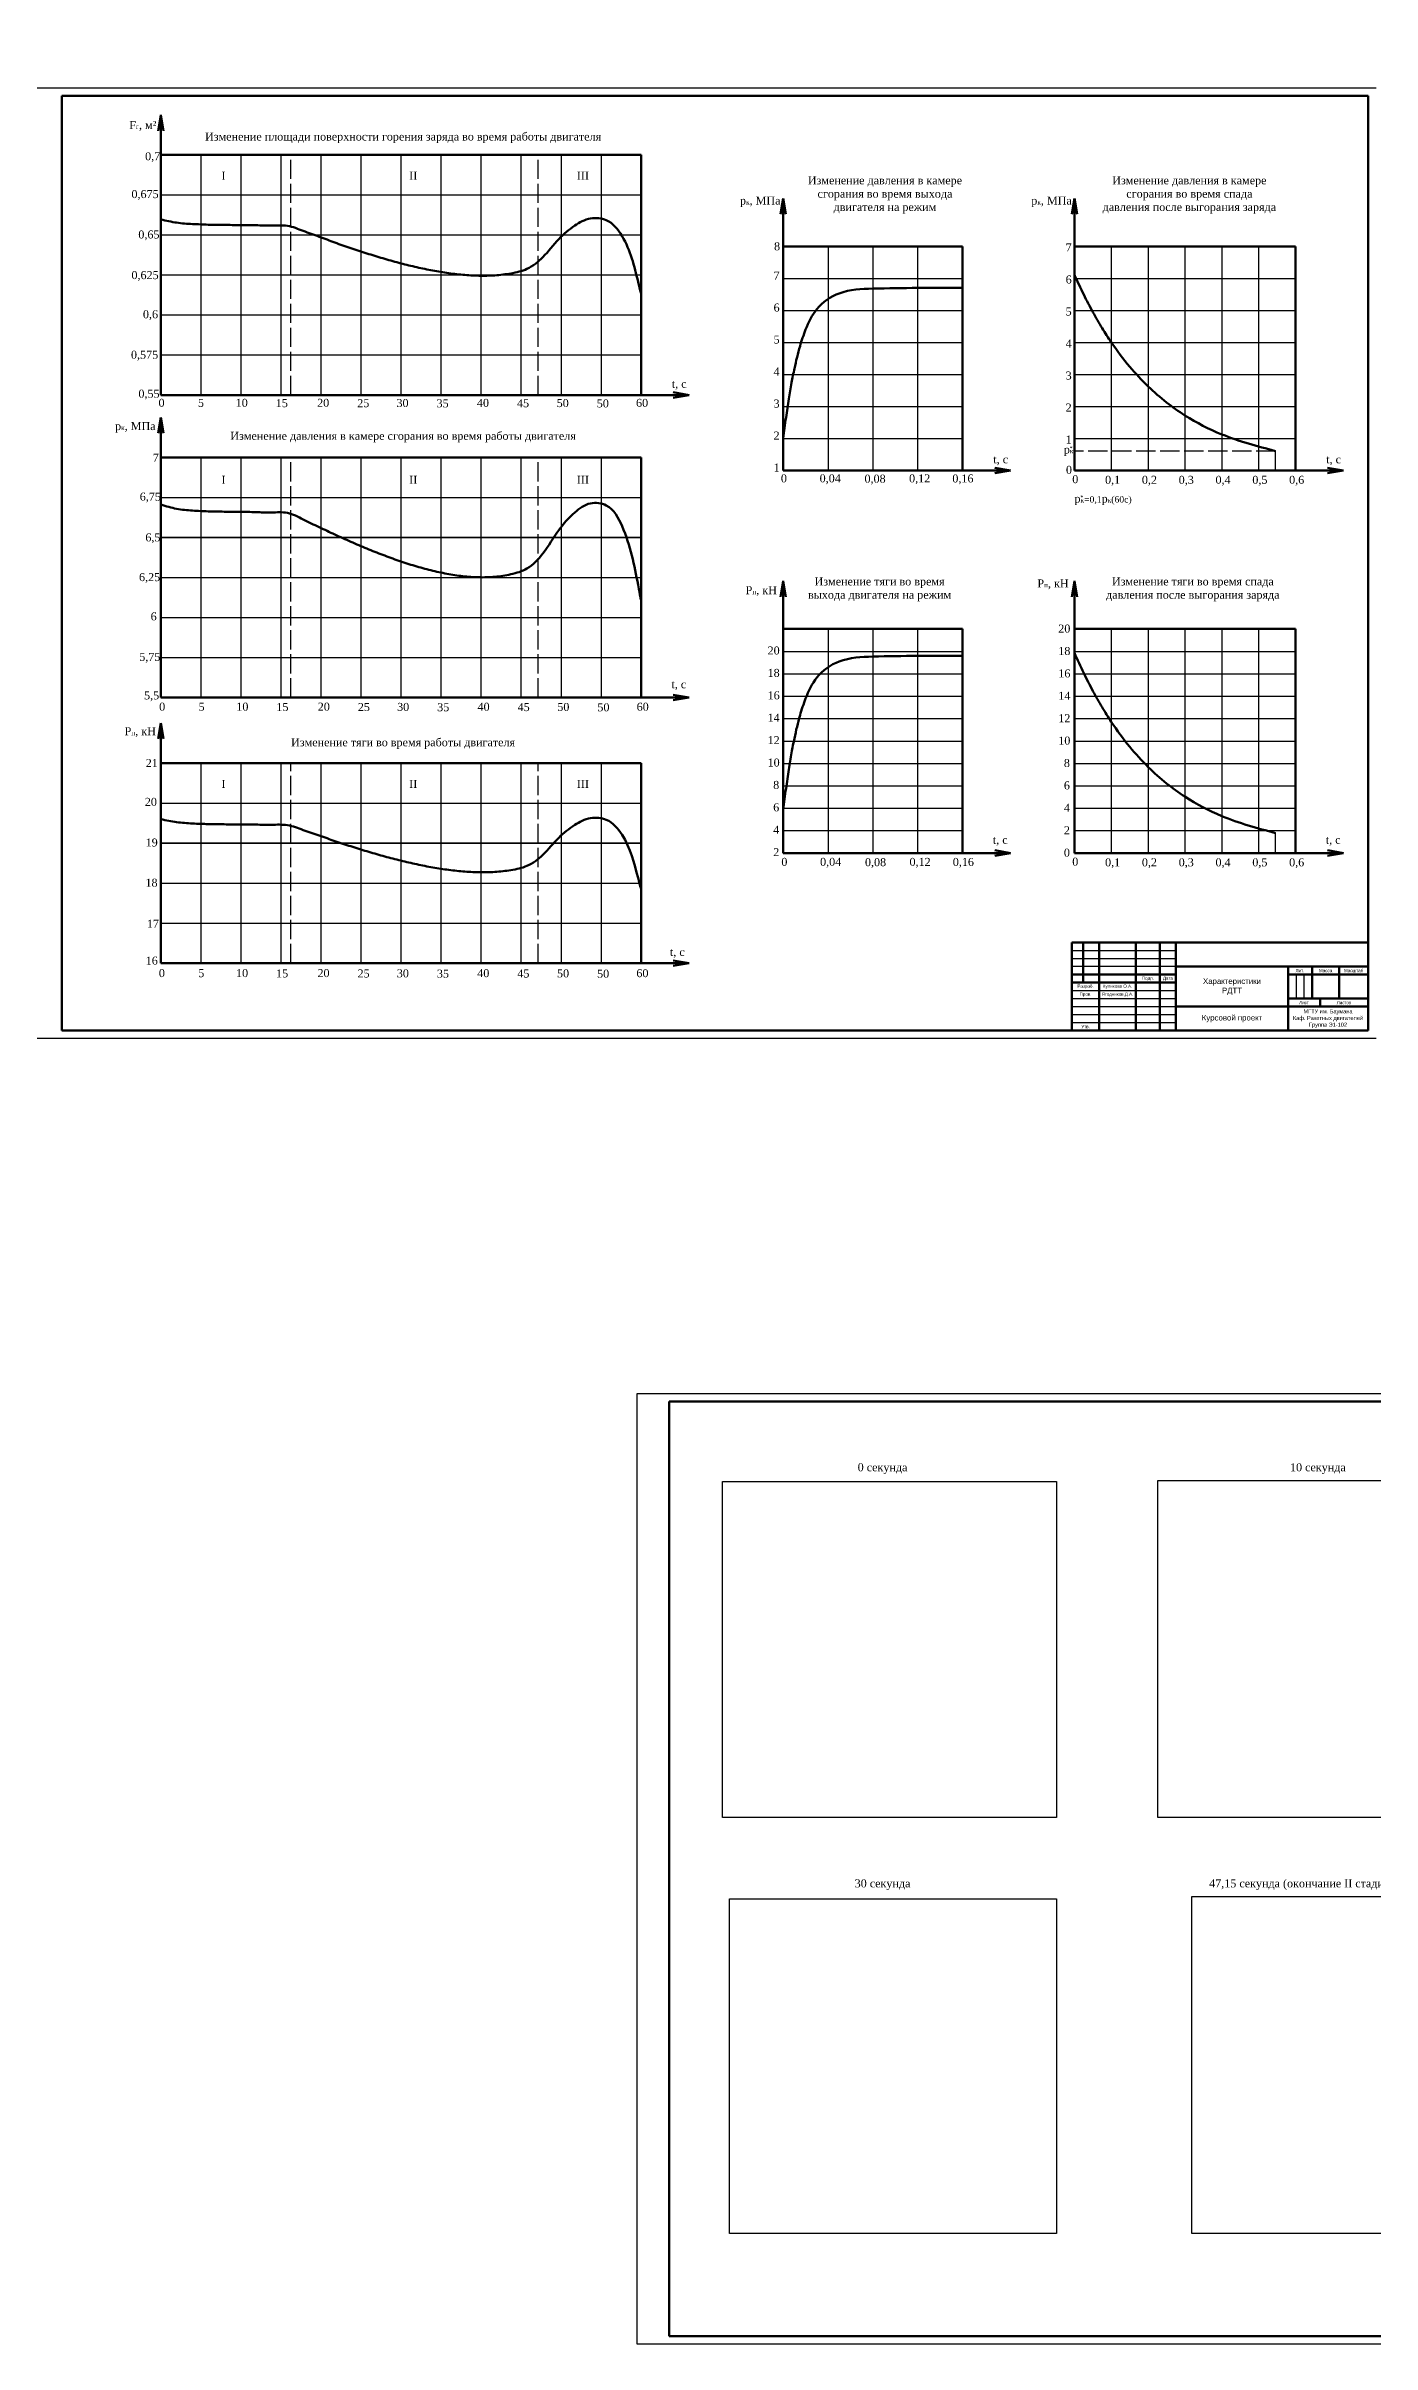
# Paper-space layout 'Лист1' of a CAD drawing. Header units: millimetres. Extents: x -4940 to -1389, y -1786 to 3462.
# Drawn here: x -4089 to -3260, y -1786 to -350 of the extents above; entities that cross this region are included whole.
import ezdxf

# ---------------------------------------------------------------- set-up
doc = ezdxf.new("R2010")
doc.units = ezdxf.units.MM
doc.linetypes.add('ACAD_ISO02W100', pattern=[15, 12, -3])
doc.dimstyles.new('ISO-25', dxfattribs={"dimtxt": 2.5, "dimasz": 2.5, "dimexe": 1.25, "dimexo": 0.625, "dimtad": 1, "dimtxsty": 'Standard', "dimcen": 2.5, "dimadec": 0, "dimazin": 0, "dimtfac": 1, "dimtmove": 0, "dimatfit": 3, "dimfxl": 1, "dimarcsym": 0})
picture_1 = doc.add_image_def('image1.bmp', size_in_pixel=(526, 529))
picture_2 = doc.add_image_def('image3.bmp', size_in_pixel=(506, 510))
picture_3 = doc.add_image_def('image4.bmp', size_in_pixel=(505, 517))
picture_4 = doc.add_image_def('image5.bmp', size_in_pixel=(465, 522))

# ---------------------------------------------------------------- blocks, each defined once
blk = doc.blocks.new('*D71')
at = {"color": 0, "lineweight": -2}
blk.add_arc((-4597.9, -613.9), 48.9, 115.8571, 174.1429, dxfattribs=at)
at = {"color": 0}
for points in [[(-4619.5, -569.1), (-4618.9, -570.6), (-4614.6, -567.9)], [(-4645.7, -609), (-4647.4, -608.9), (-4646.8, -613.9)]]:
    blk.add_solid(points, dxfattribs=at)
at = {"layer": 'Defpoints', "color": 0}
for p in [(-4653, -462.4), (-4642.8, -594.5), (-4739.5, -613.9), (-4598, -613.4), (-4598, -613.9)]:
    blk.add_point(p, dxfattribs=at)

psp = doc.layouts.new('Лист1')

# ---------------------------------------------------------------- linework, layer by layer
for p, q in [((-4098.572, -376.218), (-3257.572, -376.218)), ((-3447.572, -915.218), (-3382.572, -915.218)), ((-3447.572, -920.218), (-3382.572, -920.218)), ((-3382.572, -925.218), (-3447.572, -925.218)), ((-3307.572, -930.218), (-3307.572, -945.218)), ((-3302.572, -945.218), (-3302.572, -930.218)), ((-3447.572, -940.218), (-3382.572, -940.218)), ((-3447.572, -945.218), (-3382.572, -945.218)), ((-3447.572, -950.218), (-3382.572, -950.218)), ((-3447.572, -955.218), (-3382.572, -955.218)), ((-3447.572, -960.218), (-3382.572, -960.218)), ((-3257.572, -970.218), (-4098.572, -970.218)), ((-3719.133, -1785.884), (-3719.133, -1191.884)), ((-3719.133, -1191.884), (-2878.133, -1191.884)), ((-2878.133, -1785.884), (-3719.133, -1785.884))]:
    psp.add_line(p, q)
at = {"lineweight": 60}
for p, q in [((-4078.572, -381.218), (-3262.572, -381.218)), ((-4078.572, -965.218), (-4078.572, -381.218)), ((-3262.572, -381.218), (-3262.572, -965.218)), ((-4016.789, -393.069), (-4018.526, -402.917)), ((-4016.789, -393.069), (-4016.789, -568.069)), ((-4016.789, -393.069), (-4015.053, -402.917)), ((-4016.789, -418.069), (-3716.789, -418.069)), ((-3716.789, -568.069), (-3716.789, -418.069)), ((-3627.954, -445.264), (-3629.69, -455.112)), ((-3627.954, -445.264), (-3627.954, -615.264)), ((-3627.954, -445.264), (-3626.217, -455.112)), ((-3445.954, -445.264), (-3447.69, -455.112)), ((-3445.954, -445.264), (-3445.954, -615.264)), ((-3445.954, -445.264), (-3444.217, -455.112)), ((-3627.954, -475.264), (-3515.954, -475.264)), ((-3515.954, -475.264), (-3515.954, -615.264)), ((-3445.954, -475.264), (-3307.954, -475.264)), ((-3307.954, -475.264), (-3307.954, -615.264)), ((-4016.789, -568.069), (-3686.789, -568.069)), ((-3686.789, -568.069), (-3696.637, -566.333)), ((-3686.789, -568.069), (-3696.637, -569.806)), ((-4016.789, -582.069), (-4018.526, -591.917)), ((-4016.789, -582.069), (-4016.789, -757.069)), ((-4016.789, -582.069), (-4015.053, -591.917)), ((-4016.789, -607.069), (-3716.789, -607.069)), ((-3716.789, -757.069), (-3716.789, -607.069)), ((-3627.954, -615.264), (-3485.954, -615.264)), ((-3485.954, -615.264), (-3495.802, -613.528)), ((-3485.954, -615.264), (-3495.802, -617.001)), ((-3445.954, -615.264), (-3277.954, -615.264)), ((-3277.954, -615.264), (-3287.802, -613.528)), ((-3277.954, -615.264), (-3287.802, -617.001)), ((-3627.954, -684.264), (-3629.69, -694.112)), ((-3627.954, -684.264), (-3627.954, -854.264)), ((-3627.954, -684.264), (-3626.217, -694.112)), ((-3445.954, -684.264), (-3447.69, -694.112)), ((-3445.954, -684.264), (-3445.954, -854.264)), ((-3445.954, -684.264), (-3444.217, -694.112)), ((-3627.954, -714.264), (-3515.954, -714.264)), ((-3515.954, -714.264), (-3515.954, -854.264)), ((-3445.954, -714.264), (-3307.954, -714.264)), ((-3307.954, -714.264), (-3307.954, -854.264)), ((-4016.789, -757.069), (-3686.789, -757.069)), ((-3686.789, -757.069), (-3696.637, -755.333)), ((-3686.789, -757.069), (-3696.637, -758.806)), ((-4016.789, -773.069), (-4018.526, -782.917)), ((-4016.789, -773.069), (-4016.789, -923.069)), ((-4016.789, -773.069), (-4015.053, -782.917)), ((-4016.789, -798.069), (-3716.789, -798.069)), ((-3716.789, -923.069), (-3716.789, -798.069)), ((-3627.954, -854.264), (-3485.954, -854.264)), ((-3485.954, -854.264), (-3495.802, -852.528)), ((-3485.954, -854.264), (-3495.802, -856.001)), ((-3445.954, -854.264), (-3277.954, -854.264)), ((-3277.954, -854.264), (-3287.802, -852.528)), ((-3277.954, -854.264), (-3287.802, -856.001)), ((-3262.572, -910.218), (-3447.572, -910.218)), ((-3447.572, -910.218), (-3447.572, -965.218)), ((-3440.572, -910.218), (-3440.572, -935.218)), ((-3430.572, -910.218), (-3430.572, -965.218)), ((-3407.572, -965.218), (-3407.572, -910.218)), ((-3392.572, -910.218), (-3392.572, -965.218)), ((-3382.572, -965.218), (-3382.572, -910.218)), ((-4016.789, -923.069), (-3686.789, -923.069)), ((-3686.789, -923.069), (-3696.637, -921.333)), ((-3686.789, -923.069), (-3696.637, -924.806)), ((-3447.572, -930.218), (-3382.572, -930.218)), ((-3382.572, -925.218), (-3262.572, -925.218)), ((-3312.572, -925.218), (-3312.572, -965.218)), ((-3312.572, -930.218), (-3262.572, -930.218)), ((-3297.572, -945.218), (-3297.572, -925.218)), ((-3280.572, -925.218), (-3280.572, -945.218)), ((-3447.572, -935.218), (-3382.572, -935.218)), ((-3312.572, -945.218), (-3262.572, -945.218)), ((-3292.572, -950.218), (-3292.572, -945.218)), ((-3382.572, -950.218), (-3262.572, -950.218)), ((-3262.572, -965.218), (-4078.572, -965.218)), ((-3699.133, -1196.884), (-2883.133, -1196.884)), ((-3699.133, -1780.884), (-3699.133, -1196.884)), ((-2883.133, -1780.884), (-3699.133, -1780.884))]:
    psp.add_line(p, q, dxfattribs=at)
at = {"color": 5}
for p, q in [((-3991.789, -418.069), (-3991.789, -568.069)), ((-3966.789, -418.069), (-3966.789, -568.069)), ((-3941.789, -418.069), (-3941.789, -568.069)), ((-3916.789, -418.069), (-3916.789, -568.069)), ((-3891.789, -418.069), (-3891.789, -568.069)), ((-3866.789, -418.069), (-3866.789, -568.069)), ((-3841.789, -418.069), (-3841.789, -568.069)), ((-3816.789, -418.069), (-3816.789, -568.069)), ((-3791.789, -418.069), (-3791.789, -568.069)), ((-3766.789, -418.069), (-3766.789, -568.069)), ((-3741.789, -418.069), (-3741.789, -568.069)), ((-4016.789, -443.069), (-3716.789, -443.069)), ((-4016.789, -468.069), (-3716.789, -468.069)), ((-3599.954, -475.264), (-3599.954, -615.264)), ((-3571.954, -475.264), (-3571.954, -615.264)), ((-3543.954, -475.264), (-3543.954, -615.264)), ((-3422.954, -475.264), (-3422.954, -615.264)), ((-3399.954, -475.264), (-3399.954, -615.264)), ((-3376.954, -475.264), (-3376.954, -615.264)), ((-3353.954, -475.264), (-3353.954, -615.264)), ((-3330.954, -475.264), (-3330.954, -615.264)), ((-4016.789, -493.069), (-3716.789, -493.069)), ((-3627.954, -495.264), (-3515.954, -495.264)), ((-3445.954, -495.264), (-3307.954, -495.264)), ((-3627.954, -515.264), (-3515.954, -515.264)), ((-3445.954, -515.264), (-3307.954, -515.264)), ((-4016.789, -518.069), (-3716.789, -518.069)), ((-4016.789, -543.069), (-3716.789, -543.069)), ((-3627.954, -535.264), (-3515.954, -535.264)), ((-3445.954, -535.264), (-3307.954, -535.264)), ((-3627.954, -555.264), (-3515.954, -555.264)), ((-3445.954, -555.264), (-3307.954, -555.264)), ((-3627.954, -575.264), (-3515.954, -575.264)), ((-3445.954, -575.264), (-3307.954, -575.264)), ((-3627.954, -595.264), (-3515.954, -595.264)), ((-3445.954, -595.264), (-3307.954, -595.264)), ((-3320.374, -615.264), (-3320.374, -603.058)), ((-3991.789, -607.069), (-3991.789, -757.069)), ((-3966.789, -607.069), (-3966.789, -757.069)), ((-3941.789, -607.069), (-3941.789, -757.069)), ((-3916.789, -607.069), (-3916.789, -757.069)), ((-3891.789, -607.069), (-3891.789, -757.069)), ((-3866.789, -607.069), (-3866.789, -757.069)), ((-3841.789, -607.069), (-3841.789, -757.069)), ((-3816.789, -607.069), (-3816.789, -757.069)), ((-3791.789, -607.069), (-3791.789, -757.069)), ((-3766.789, -607.069), (-3766.789, -757.069)), ((-3741.789, -607.069), (-3741.789, -757.069)), ((-4016.789, -632.069), (-3716.789, -632.069)), ((-3716.789, -657.069), (-4016.789, -657.069)), ((-4016.789, -657.069), (-3716.789, -657.069)), ((-4016.789, -682.069), (-3716.789, -682.069)), ((-4016.789, -707.069), (-3716.789, -707.069)), ((-3599.954, -714.264), (-3599.954, -854.264)), ((-3571.954, -714.264), (-3571.954, -854.264)), ((-3543.954, -714.264), (-3543.954, -854.264)), ((-3422.954, -714.264), (-3422.954, -854.264)), ((-3399.954, -714.264), (-3399.954, -854.264)), ((-3376.954, -714.264), (-3376.954, -854.264)), ((-3353.954, -714.264), (-3353.954, -854.264)), ((-3330.954, -714.264), (-3330.954, -854.264)), ((-4016.789, -732.069), (-3716.789, -732.069)), ((-3627.954, -728.264), (-3515.954, -728.264)), ((-3445.954, -728.264), (-3307.954, -728.264)), ((-3627.954, -742.264), (-3515.954, -742.264)), ((-3445.954, -742.264), (-3307.954, -742.264)), ((-3627.954, -756.264), (-3515.954, -756.264)), ((-3445.954, -756.264), (-3307.954, -756.264)), ((-3627.954, -770.264), (-3515.954, -770.264)), ((-3445.954, -770.264), (-3307.954, -770.264)), ((-3627.954, -784.264), (-3515.954, -784.264)), ((-3445.954, -784.264), (-3307.954, -784.264)), ((-3991.789, -798.069), (-3991.789, -923.069)), ((-3966.789, -798.069), (-3966.789, -923.069)), ((-3941.789, -798.069), (-3941.789, -923.069)), ((-3916.789, -798.069), (-3916.789, -923.069)), ((-3891.789, -798.069), (-3891.789, -923.069)), ((-3866.789, -798.069), (-3866.789, -923.069)), ((-3841.789, -798.069), (-3841.789, -923.069)), ((-3816.789, -798.069), (-3816.789, -923.069)), ((-3791.789, -798.069), (-3791.789, -923.069)), ((-3766.789, -798.069), (-3766.789, -923.069)), ((-3741.789, -798.069), (-3741.789, -923.069)), ((-3627.954, -798.264), (-3515.954, -798.264)), ((-3445.954, -798.264), (-3307.954, -798.264)), ((-3627.954, -812.264), (-3515.954, -812.264)), ((-3445.954, -812.264), (-3307.954, -812.264)), ((-4016.789, -823.069), (-3716.789, -823.069)), ((-3627.954, -826.264), (-3515.954, -826.264)), ((-3445.954, -826.264), (-3307.954, -826.264)), ((-3627.954, -840.264), (-3515.954, -840.264)), ((-3445.954, -840.264), (-3307.954, -840.264)), ((-3320.374, -854.264), (-3320.374, -841.776)), ((-3716.789, -848.069), (-4016.789, -848.069)), ((-4016.789, -848.069), (-3716.789, -848.069)), ((-4016.789, -873.069), (-3716.789, -873.069)), ((-4016.789, -898.069), (-3716.789, -898.069))]:
    psp.add_line(p, q, dxfattribs=at)
at = {"color": 5, "linetype": 'ACAD_ISO02W100'}
for p, q in [((-3935.539, -568.069), (-3935.539, -418.069)), ((-3781.039, -568.069), (-3781.039, -418.069)), ((-3320.374, -603.058), (-3445.954, -603.058)), ((-3935.539, -757.069), (-3935.539, -607.069)), ((-3781.039, -757.069), (-3781.039, -607.069)), ((-3935.539, -923.069), (-3935.539, -798.069)), ((-3781.039, -923.069), (-3781.039, -798.069))]:
    psp.add_line(p, q, dxfattribs=at)
at = {"lineweight": 60}
for points, end_tangent in [([(-4016.789, -458.42), (-4006.915, -460.382), (-3997.036, -461.246), (-3987.154, -461.644), (-3977.27, -461.804), (-3967.387, -461.88), (-3957.503, -461.991), (-3947.619, -462.155), (-3937.734, -462.399), (-3927.841, -465.538), (-3917.935, -469.144), (-3908.012, -472.839), (-3898.074, -476.304), (-3888.12, -479.593), (-3878.153, -482.662), (-3868.173, -485.471), (-3858.181, -487.959), (-3848.179, -490.082), (-3838.169, -491.768), (-3828.152, -492.945), (-3818.131, -493.505), (-3808.109, -493.299), (-3798.09, -492.073), (-3788.08, -489.301), (-3778.093, -481.93), (-3768.148, -470.627), (-3758.245, -462.254), (-3748.369, -457.768), (-3738.501, -458.808), (-3728.61, -468.787), (-3718.634, -497.296), (-3716.789, -504.652)], (0.17364818, -0.98480775)), ([(-3627.954, -595.264), (-3626.204, -582.162), (-3624.454, -570.532), (-3622.704, -560.36), (-3620.954, -551.546), (-3617.454, -537.46), (-3613.954, -527.18), (-3606.954, -514.418), (-3592.954, -504.552), (-3571.954, -501.596), (-3543.954, -501.19), (-3516.101, -501.19)], (1, 0)), ([(-3445.954, -493.084), (-3440.204, -505.314), (-3434.454, -516.32), (-3428.704, -526.279), (-3422.954, -535.138), (-3411.454, -550.376), (-3399.954, -562.718), (-3388.454, -572.71), (-3376.954, -580.804), (-3353.954, -592.664), (-3320.374, -603.058)], (0.9961947, -0.08715574)), ([(-4016.789, -636.569), (-4006.915, -639.169), (-3997.036, -640.269), (-3987.154, -640.769), (-3977.27, -640.969), (-3967.387, -641.069), (-3957.503, -641.269), (-3947.619, -641.469), (-3937.734, -641.769), (-3927.841, -645.869), (-3917.935, -650.669), (-3908.012, -655.269), (-3898.074, -659.769), (-3888.12, -664.069), (-3878.153, -667.969), (-3868.173, -671.669), (-3858.181, -674.869), (-3848.179, -677.569), (-3838.169, -679.769), (-3828.152, -681.269), (-3818.131, -681.969), (-3808.109, -681.669), (-3798.09, -680.069), (-3788.08, -676.569), (-3778.093, -667.069), (-3768.148, -652.469), (-3758.245, -641.569), (-3748.369, -635.769), (-3738.501, -637.069), (-3728.61, -650.069), (-3718.634, -686.769), (-3716.789, -696.169)], (0.17364818, -0.98480775)), ([(-3627.954, -827.342), (-3626.204, -813.937), (-3624.454, -802.037), (-3622.704, -791.628), (-3620.954, -782.612), (-3617.454, -768.199), (-3613.954, -757.685), (-3606.954, -744.63), (-3592.954, -734.536), (-3571.954, -731.512), (-3543.954, -731.099), (-3515.954, -731.071)], (1, 0)), ([(-3445.954, -729.272), (-3440.204, -741.774), (-3434.454, -753.037), (-3428.704, -763.173), (-3422.954, -772.287), (-3411.454, -787.876), (-3399.954, -800.504), (-3388.454, -810.731), (-3376.954, -819.005), (-3353.954, -831.143), (-3320.374, -841.776)], (0.98480775, -0.17364818)), ([(-4016.789, -833.094), (-4006.915, -834.969), (-3997.036, -835.794), (-3987.154, -836.169), (-3977.27, -836.319), (-3967.387, -836.394), (-3957.503, -836.494), (-3947.619, -836.594), (-3937.734, -836.869), (-3927.841, -839.869), (-3917.935, -843.369), (-3908.012, -846.769), (-3898.074, -850.069), (-3888.12, -853.169), (-3878.153, -856.069), (-3868.173, -858.694), (-3858.181, -861.044), (-3848.179, -863.044), (-3838.169, -864.619), (-3828.152, -865.719), (-3818.131, -866.244), (-3808.109, -866.069), (-3798.09, -864.919), (-3788.08, -862.294), (-3778.093, -855.369), (-3768.148, -844.694), (-3758.245, -836.744), (-3748.369, -832.469), (-3738.501, -833.469), (-3728.61, -842.944), (-3718.634, -869.794), (-3716.789, -876.669)], (0.25881905, -0.96592583))]:
    psp.add_spline(points, degree=3, dxfattribs=dict(at, end_tangent=end_tangent))

# ---------------------------------------------------------------- texts
at = {"color": 5, "char_height": 5}
for s, insert, width, attachment_point in [('{\\fTimes New Roman|b0|i0|c0|p18;\\C256;F\\fTimes New Roman|b0|i0|c204|p18;\\H0.6x;г\\H1.667x;, м²}', (-4036.526, -396.861), 17.91185, 1), ('{\\fTimes New Roman|b0|i0|c204|p18;\\C256;0,7}', (-4026.627, -416.383), 7.77817, 1), ('{\\fTimes New Roman|b0|i0|c204|p18;\\C256;Изменение площади поверхности горения заряда во время работы двигателя }', (-3865.44, -404.074), 254.38902, 2), ('{\\fTimes New Roman|b0|i0|c0|p18;\\C256;I\\fTimes New Roman|b0|i0|c204|p18; }', (-3977.618, -428.556), 8.06389, 2), ('{\\fTimes New Roman|b0|i0|c0|p18;\\C256;II}', (-3859.096, -428.556), 11.01831, 2), ('{\\fTimes New Roman|b0|i0|c0|p18;\\C256;III}', (-3753.096, -428.556), 11.01831, 2), ('{\\fTimes New Roman|b0|i0|c204|p18;\\C256;0,675}', (-4035.157, -440.039), 7.77817, 1), ('{\\fTimes New Roman|b0|i0|c0|p18;\\C256;p\\fTimes New Roman|b0|i0|c204|p18;\\H0.6x;к\\H1.667x;, МПа}', (-3654.963, -444.071), 24.93088, 1), ('{\\fTimes New Roman|b0|i0|c204|p18;\\C256;Изменение давления в камере сгорания во время выхода двигателя на режим}', (-3564.395, -431.437), 100.88902, 2), ('{\\fTimes New Roman|b0|i0|c0|p18;\\C256;p\\fTimes New Roman|b0|i0|c204|p18;\\H0.6x;к\\H1.667x;, МПа}', (-3472.963, -444.071), 24.93088, 1), ('{\\fTimes New Roman|b0|i0|c204|p18;\\C256;Изменение давления в камере сгорания во время спада давления после выгорания заряда}', (-3374.197, -431.437), 109.43088, 2), ('{\\fTimes New Roman|b0|i0|c204|p18;\\C256;0,65}', (-4030.856, -465.254), 7.77817, 1), ('{\\fTimes New Roman|b0|i0|c204|p18;\\C256;8}', (-3633.692, -472.636), 7.77817, 1), ('{\\fTimes New Roman|b0|i0|c204|p18;\\C256;7}', (-3451.489, -473.393), 7.77817, 1), ('{\\fTimes New Roman|b0|i0|c204|p18;\\C256;0,625}', (-4035.157, -490.658), 7.77817, 1), ('{\\fTimes New Roman|b0|i0|c204|p18;\\C256;7}', (-3633.979, -490.905), 7.77817, 1), ('{\\fTimes New Roman|b0|i0|c204|p18;\\C256;6}', (-3451.489, -493.393), 7.77817, 1), ('{\\fTimes New Roman|b0|i0|c204|p18;\\C256;0,6}', (-4027.982, -515.118), 7.77817, 1), ('{\\fTimes New Roman|b0|i0|c204|p18;\\C256;6}', (-3633.979, -510.905), 7.77817, 1), ('{\\fTimes New Roman|b0|i0|c204|p18;\\C256;5}', (-3451.489, -513.393), 7.77817, 1), ('{\\fTimes New Roman|b0|i0|c204|p18;\\C256;5}', (-3633.979, -530.905), 7.77817, 1), ('{\\fTimes New Roman|b0|i0|c204|p18;\\C256;0,575}', (-4035.459, -540.374), 7.77817, 1), ('{\\fTimes New Roman|b0|i0|c204|p18;\\C256;4}', (-3451.489, -533.393), 7.77817, 1), ('{\\fTimes New Roman|b0|i0|c0|p18;\\C256;t\\fTimes New Roman|b0|i0|c204|p18;, с}', (-3697.537, -558.574), 12.93088, 1), ('{\\fTimes New Roman|b0|i0|c204|p18;\\C256;4}', (-3633.979, -550.905), 7.77817, 1), ('{\\fTimes New Roman|b0|i0|c204|p18;\\C256;3}', (-3451.489, -553.393), 7.77817, 1), ('{\\fTimes New Roman|b0|i0|c204|p18;\\C256;0,55}', (-4030.812, -564.731), 7.77817, 1), ('{\\fTimes New Roman|b0|i0|c204|p18;\\C256;0}', (-4018.237, -570.443), 7.77817, 1), ('{\\fTimes New Roman|b0|i0|c204|p18;\\C256;5}', (-3993.635, -570.493), 7.77817, 1), ('{\\fTimes New Roman|b0|i0|c204|p18;\\C256;10}', (-3970.033, -570.438), 7.77817, 1), ('{\\fTimes New Roman|b0|i0|c204|p18;\\C256;15}', (-3944.997, -570.649), 7.77817, 1), ('{\\fTimes New Roman|b0|i0|c204|p18;\\C256;20}', (-3919.159, -570.461), 7.77817, 1), ('{\\fTimes New Roman|b0|i0|c204|p18;\\C256;25}', (-3894.122, -570.672), 7.77817, 1), ('{\\fTimes New Roman|b0|i0|c204|p18;\\C256;30}', (-3869.571, -570.576), 7.77817, 1), ('{\\fTimes New Roman|b0|i0|c204|p18;\\C256;35}', (-3844.535, -570.788), 7.77817, 1), ('{\\fTimes New Roman|b0|i0|c204|p18;\\C256;40}', (-3819.315, -570.49), 7.77817, 1), ('{\\fTimes New Roman|b0|i0|c204|p18;\\C256;45}', (-3794.279, -570.701), 7.77817, 1), ('{\\fTimes New Roman|b0|i0|c204|p18;\\C256;50}', (-3769.488, -570.612), 7.77817, 1), ('{\\fTimes New Roman|b0|i0|c204|p18;\\C256;50}', (-3744.452, -570.823), 7.77817, 1), ('{\\fTimes New Roman|b0|i0|c204|p18;\\C256;60}', (-3719.906, -570.485), 7.77817, 1), ('{\\fTimes New Roman|b0|i0|c204|p18;\\C256;3}', (-3633.979, -570.905), 7.77817, 1), ('{\\fTimes New Roman|b0|i0|c204|p18;\\C256;2}', (-3451.489, -573.393), 7.77817, 1), ('{\\fTimes New Roman|b0|i0|c0|p18;\\C256;p\\fTimes New Roman|b0|i0|c204|p18;\\H0.6x;к\\H1.667x;, МПа}', (-4045.392, -584.982), 24.93088, 1), ('{\\fTimes New Roman|b0|i0|c204|p18;\\C256;Изменение давления в камере сгорания во время работы двигателя }', (-3865.44, -591.074), 254.38902, 2), ('{\\fTimes New Roman|b0|i0|c204|p18;\\C256;2}', (-3633.979, -590.905), 7.77817, 1), ('{\\fTimes New Roman|b0|i0|c0|p18;\\C256;p\\fTimes New Roman|b0|i0|c204|p18;\\H0.6x;к}', (-3452.627, -599.608), 8.43088, 1), ('{\\fTimes New Roman|b0|i0|c204|p18;\\C256;1}', (-3451.489, -593.393), 7.77817, 1), ('{\\fTimes New Roman|b0|i0|c204|p18;\\C256;7}', (-4021.814, -604.71), 7.77817, 1), ('{\\fTimes New Roman|b0|i0|c204|p18;\\C256;1}', (-3633.979, -610.905), 7.77817, 1), ('{\\fTimes New Roman|b0|i0|c0|p18;\\C256;t\\fTimes New Roman|b0|i0|c204|p18;, с}', (-3496.701, -605.769), 12.93088, 1), ('{\\fTimes New Roman|b0|i0|c204|p18;\\C256;0}', (-3451.306, -612.316), 7.77817, 1), ('{\\fTimes New Roman|b0|i0|c0|p18;\\C256;t\\fTimes New Roman|b0|i0|c204|p18;, с}', (-3288.701, -605.769), 12.93088, 1), ('{\\fTimes New Roman|b0|i0|c204|p18;\\C256;6,75}', (-4029.974, -629.061), 7.77817, 1), ('{\\fTimes New Roman|b0|i0|c0|p18;\\C256;I\\fTimes New Roman|b0|i0|c204|p18; }', (-3977.618, -618.556), 8.06389, 2), ('{\\fTimes New Roman|b0|i0|c0|p18;\\C256;II}', (-3859.096, -618.556), 11.01831, 2), ('{\\fTimes New Roman|b0|i0|c0|p18;\\C256;III}', (-3753.096, -618.556), 11.01831, 2), ('{\\fTimes New Roman|b0|i0|c204|p18;\\C256;0}', (-3629.401, -617.638), 7.77817, 1), ('{\\fTimes New Roman|b0|i0|c204|p18;\\C256;0,04}', (-3605.198, -617.633), 7.77817, 1), ('{\\fTimes New Roman|b0|i0|c204|p18;\\C256;0,08}', (-3577.161, -617.844), 7.77817, 1), ('{\\fTimes New Roman|b0|i0|c204|p18;\\C256;0,12}', (-3549.323, -617.656), 7.77817, 1), ('{\\fTimes New Roman|b0|i0|c204|p18;\\C256;0,16}', (-3522.279, -617.693), 7.77817, 1), ('{\\fTimes New Roman|b0|i0|c204|p18;\\C256;0}', (-3447.362, -618.171), 7.77817, 1), ('{\\fTimes New Roman|b0|i0|c0|p18;\\C256;p\\fTimes New Roman|b0|i0|c204|p18;\\H0.6x;к\\H1.333x;=0,1\\fTimes New Roman|b0|i0|c0|p18;\\H1.25x;p\\fTimes New Roman|b0|i0|c204|p18;\\H0.6x;к\\H1.333x;(60с)}', (-3445.954, -630.264), 39.43088, 1), ('{\\fTimes New Roman|b0|i0|c204|p18;\\C256;0,1}', (-3426.863, -618.56), 7.77817, 1), ('{\\fTimes New Roman|b0|i0|c204|p18;\\C256;0,2}', (-3403.863, -618.56), 7.77817, 1), ('{\\fTimes New Roman|b0|i0|c204|p18;\\C256;0,3}', (-3380.863, -618.56), 7.77817, 1), ('{\\fTimes New Roman|b0|i0|c204|p18;\\C256;0,4}', (-3357.863, -618.56), 7.77817, 1), ('{\\fTimes New Roman|b0|i0|c204|p18;\\C256;0,5}', (-3334.863, -618.56), 7.77817, 1), ('{\\fTimes New Roman|b0|i0|c204|p18;\\C256;0,6}', (-3311.863, -618.56), 7.77817, 1), ('{\\fTimes New Roman|b0|i0|c204|p18;\\C256;6,5}', (-4026.485, -654.527), 7.77817, 1), ('{\\fTimes New Roman|b0|i0|c204|p18;\\C256;6,25}', (-4030.435, -679.364), 7.77817, 1), ('{\\fTimes New Roman|b0|i0|c0|p18;\\C256;P\\fTimes New Roman|b0|i0|c204|p18;\\H0.6x;п\\H1.667x;, кН}', (-3651.447, -687.54), 19.91946, 1), ('{\\fTimes New Roman|b0|i0|c204|p18;\\C256;Изменение тяги во время выхода двигателя на режим}', (-3567.744, -682.047), 89.93088, 2), ('{\\fTimes New Roman|b0|i0|c0|p18;\\C256;P\\fTimes New Roman|b0|i0|c204|p18;\\H0.6x;п\\H1.667x;, кН}', (-3469.186, -683.292), 19.91946, 1), ('{\\fTimes New Roman|b0|i0|c204|p18;\\C256;Изменение тяги во время спада давления после выгорания заряда}', (-3372.02, -682.047), 109.52411, 2), ('{\\fTimes New Roman|b0|i0|c204|p18;\\C256;6}', (-4023.173, -703.882), 7.77817, 1), ('{\\fTimes New Roman|b0|i0|c204|p18;\\C256;20}', (-3456.095, -711.514), 7.77817, 1), ('{\\fTimes New Roman|b0|i0|c204|p18;\\C256;5,75}', (-4030.279, -729.214), 7.77817, 1), ('{\\fTimes New Roman|b0|i0|c204|p18;\\C256;20}', (-3637.711, -725.202), 7.77817, 1), ('{\\fTimes New Roman|b0|i0|c204|p18;\\C256;18}', (-3456.095, -725.514), 7.77817, 1), ('{\\fTimes New Roman|b0|i0|c204|p18;\\C256;18}', (-3637.711, -739.202), 7.77817, 1), ('{\\fTimes New Roman|b0|i0|c204|p18;\\C256;16}', (-3456.095, -739.514), 7.77817, 1), ('{\\fTimes New Roman|b0|i0|c204|p18;\\C256;5,5}', (-4027.28, -753.269), 7.77817, 1), ('{\\fTimes New Roman|b0|i0|c204|p18;\\C256;0}', (-4017.847, -760.311), 7.77817, 1), ('{\\fTimes New Roman|b0|i0|c204|p18;\\C256;5}', (-3993.246, -760.362), 7.77817, 1), ('{\\fTimes New Roman|b0|i0|c204|p18;\\C256;10}', (-3969.644, -760.306), 7.77817, 1), ('{\\fTimes New Roman|b0|i0|c204|p18;\\C256;15}', (-3944.607, -760.518), 7.77817, 1), ('{\\fTimes New Roman|b0|i0|c204|p18;\\C256;20}', (-3918.769, -760.329), 7.77817, 1), ('{\\fTimes New Roman|b0|i0|c204|p18;\\C256;25}', (-3893.733, -760.541), 7.77817, 1), ('{\\fTimes New Roman|b0|i0|c204|p18;\\C256;30}', (-3869.182, -760.444), 7.77817, 1), ('{\\fTimes New Roman|b0|i0|c204|p18;\\C256;35}', (-3844.145, -760.656), 7.77817, 1), ('{\\fTimes New Roman|b0|i0|c204|p18;\\C256;40}', (-3818.926, -760.358), 7.77817, 1), ('{\\fTimes New Roman|b0|i0|c204|p18;\\C256;45}', (-3793.889, -760.57), 7.77817, 1), ('{\\fTimes New Roman|b0|i0|c204|p18;\\C256;50}', (-3769.099, -760.48), 7.77817, 1), ('{\\fTimes New Roman|b0|i0|c204|p18;\\C256;50}', (-3744.062, -760.692), 7.77817, 1), ('{\\fTimes New Roman|b0|i0|c204|p18;\\C256;60}', (-3719.516, -760.353), 7.77817, 1), ('{\\fTimes New Roman|b0|i0|c0|p18;\\C256;t\\fTimes New Roman|b0|i0|c204|p18;, с}', (-3697.784, -746.297), 12.93088, 1), ('{\\fTimes New Roman|b0|i0|c204|p18;\\C256;16}', (-3637.711, -753.202), 7.77817, 1), ('{\\fTimes New Roman|b0|i0|c204|p18;\\C256;14}', (-3456.095, -753.514), 7.77817, 1), ('{\\fTimes New Roman|b0|i0|c204|p18;\\C256;14}', (-3637.711, -767.202), 7.77817, 1), ('{\\fTimes New Roman|b0|i0|c204|p18;\\C256;12}', (-3456.095, -767.514), 7.77817, 1), ('{\\fTimes New Roman|b0|i0|c0|p18;\\C256;P\\fTimes New Roman|b0|i0|c204|p18;\\H0.6x;п\\H1.667x;, кН}', (-4039.454, -775.643), 19.91946, 1), ('{\\fTimes New Roman|b0|i0|c204|p18;\\C256;Изменение тяги во время работы двигателя }', (-3865.44, -782.574), 254.38902, 2), ('{\\fTimes New Roman|b0|i0|c204|p18;\\C256;12}', (-3637.711, -781.202), 7.77817, 1), ('{\\fTimes New Roman|b0|i0|c204|p18;\\C256;10}', (-3456.095, -781.514), 7.77817, 1), ('{\\fTimes New Roman|b0|i0|c204|p18;\\C256;21}', (-4026.233, -795.49), 7.77817, 1), ('{\\fTimes New Roman|b0|i0|c204|p18;\\C256;10}', (-3637.711, -795.202), 7.77817, 1), ('{\\fTimes New Roman|b0|i0|c204|p18;\\C256;8}', (-3452.595, -795.514), 7.77817, 1), ('{\\fTimes New Roman|b0|i0|c0|p18;\\C256;I\\fTimes New Roman|b0|i0|c204|p18; }', (-3977.618, -808.556), 8.06389, 2), ('{\\fTimes New Roman|b0|i0|c0|p18;\\C256;II}', (-3859.096, -808.556), 11.01831, 2), ('{\\fTimes New Roman|b0|i0|c0|p18;\\C256;III}', (-3753.096, -808.556), 11.01831, 2), ('{\\fTimes New Roman|b0|i0|c204|p18;\\C256;8}', (-3634.211, -809.202), 7.77817, 1), ('{\\fTimes New Roman|b0|i0|c204|p18;\\C256;6}', (-3452.595, -809.514), 7.77817, 1), ('{\\fTimes New Roman|b0|i0|c204|p18;\\C256;20}', (-4026.812, -819.775), 7.77817, 1), ('{\\fTimes New Roman|b0|i0|c204|p18;\\C256;6}', (-3634.211, -823.202), 7.77817, 1), ('{\\fTimes New Roman|b0|i0|c204|p18;\\C256;4}', (-3452.595, -823.514), 7.77817, 1), ('{\\fTimes New Roman|b0|i0|c204|p18;\\C256;19}', (-4026.293, -845.174), 7.77817, 1), ('{\\fTimes New Roman|b0|i0|c204|p18;\\C256;4}', (-3634.211, -837.202), 7.77817, 1), ('{\\fTimes New Roman|b0|i0|c0|p18;\\C256;t\\fTimes New Roman|b0|i0|c204|p18;, с}', (-3496.948, -843.492), 12.93088, 1), ('{\\fTimes New Roman|b0|i0|c204|p18;\\C256;2}', (-3452.595, -837.514), 7.77817, 1), ('{\\fTimes New Roman|b0|i0|c0|p18;\\C256;t\\fTimes New Roman|b0|i0|c204|p18;, с}', (-3288.948, -843.492), 12.93088, 1), ('{\\fTimes New Roman|b0|i0|c204|p18;\\C256;2}', (-3634.211, -851.202), 7.77817, 1), ('{\\fTimes New Roman|b0|i0|c204|p18;\\C256;0}', (-3629.122, -857.265), 7.77817, 1), ('{\\fTimes New Roman|b0|i0|c204|p18;\\C256;0,04}', (-3604.918, -857.26), 7.77817, 1), ('{\\fTimes New Roman|b0|i0|c204|p18;\\C256;0,08}', (-3576.882, -857.471), 7.77817, 1), ('{\\fTimes New Roman|b0|i0|c204|p18;\\C256;0,12}', (-3549.044, -857.283), 7.77817, 1), ('{\\fTimes New Roman|b0|i0|c204|p18;\\C256;0,16}', (-3522, -857.32), 7.77817, 1), ('{\\fTimes New Roman|b0|i0|c204|p18;\\C256;0}', (-3452.595, -851.514), 7.77817, 1), ('{\\fTimes New Roman|b0|i0|c204|p18;\\C256;0}', (-3447.362, -857.171), 7.77817, 1), ('{\\fTimes New Roman|b0|i0|c204|p18;\\C256;0,1}', (-3426.863, -857.56), 7.77817, 1), ('{\\fTimes New Roman|b0|i0|c204|p18;\\C256;0,2}', (-3403.863, -857.56), 7.77817, 1), ('{\\fTimes New Roman|b0|i0|c204|p18;\\C256;0,3}', (-3380.863, -857.56), 7.77817, 1), ('{\\fTimes New Roman|b0|i0|c204|p18;\\C256;0,4}', (-3357.863, -857.56), 7.77817, 1), ('{\\fTimes New Roman|b0|i0|c204|p18;\\C256;0,5}', (-3334.863, -857.56), 7.77817, 1), ('{\\fTimes New Roman|b0|i0|c204|p18;\\C256;0,6}', (-3311.863, -857.56), 7.77817, 1), ('{\\fTimes New Roman|b0|i0|c204|p18;\\C256;18}', (-4026.402, -870.293), 7.77817, 1), ('{\\fTimes New Roman|b0|i0|c204|p18;\\C256;17}', (-4025.56, -895.983), 7.77817, 1), ('{\\fTimes New Roman|b0|i0|c204|p18;\\C256;16}', (-4026.232, -918.967), 7.77817, 1), ('{\\fTimes New Roman|b0|i0|c0|p18;\\C256;t\\fTimes New Roman|b0|i0|c204|p18;, с}', (-3698.727, -913.583), 12.93088, 1), ('{\\fTimes New Roman|b0|i0|c204|p18;\\C256;0}', (-4018.027, -926.772), 7.77817, 1), ('{\\fTimes New Roman|b0|i0|c204|p18;\\C256;5}', (-3993.425, -926.822), 7.77817, 1), ('{\\fTimes New Roman|b0|i0|c204|p18;\\C256;10}', (-3969.823, -926.767), 7.77817, 1), ('{\\fTimes New Roman|b0|i0|c204|p18;\\C256;15}', (-3944.787, -926.978), 7.77817, 1), ('{\\fTimes New Roman|b0|i0|c204|p18;\\C256;20}', (-3918.949, -926.79), 7.77817, 1), ('{\\fTimes New Roman|b0|i0|c204|p18;\\C256;25}', (-3893.913, -927.001), 7.77817, 1), ('{\\fTimes New Roman|b0|i0|c204|p18;\\C256;30}', (-3869.362, -926.905), 7.77817, 1), ('{\\fTimes New Roman|b0|i0|c204|p18;\\C256;35}', (-3844.325, -927.116), 7.77817, 1), ('{\\fTimes New Roman|b0|i0|c204|p18;\\C256;40}', (-3819.106, -926.819), 7.77817, 1), ('{\\fTimes New Roman|b0|i0|c204|p18;\\C256;45}', (-3794.069, -927.03), 7.77817, 1), ('{\\fTimes New Roman|b0|i0|c204|p18;\\C256;50}', (-3769.278, -926.941), 7.77817, 1), ('{\\fTimes New Roman|b0|i0|c204|p18;\\C256;50}', (-3744.242, -927.152), 7.77817, 1), ('{\\fTimes New Roman|b0|i0|c204|p18;\\C256;60}', (-3719.696, -926.814), 7.77817, 1), ('{\\fTimes New Roman|b0|i0|c204|p18;\\C256;0 секунда }', (-3565.897, -1235.546), 47.38902, 2), ('{\\fTimes New Roman|b0|i0|c204|p18;\\C256;10 секунда }', (-3293.897, -1235.546), 47.38902, 2), ('{\\fTimes New Roman|b0|i0|c204|p18;\\C256;30 секунда }', (-3565.897, -1495.546), 47.38902, 2), ('{\\fTimes New Roman|b0|i0|c204|p18;\\C256;47,15 секунда (окончание \\fTimes New Roman|b0|i0|c0|p18;II\\fTimes New Roman|b0|i0|c204|p18; стадии горения заряда) }', (-3278.908, -1495.546), 163.36619, 2)]:
    psp.add_mtext(s, dxfattribs=dict(at, insert=insert, width=width, attachment_point=attachment_point))
for s, insert, char_height, width, attachment_point in [('{\\fTimes New Roman|b0|i0|c204|p18;*}', (-3448.948, -600.058), 2.5, 2.12132, 1), ('{\\fTimes New Roman|b0|i0|c204|p18;*}', (-3442.275, -630.714), 2.5, 2.12132, 1), ('{\\f@Arial Unicode MS|b0|i0|c204|p34;Подп.}', (-3400.072, -932.718), 2, 15, 5), ('{\\f@Arial Unicode MS|b0|i0|c204|p34;Дата}', (-3387.572, -932.718), 2, 10, 5), ('{\\f@Arial Unicode MS|b0|i0|c204|p34;Характеристики^JРДТТ}', (-3347.572, -937.718), 3.5, 70, 5), ('{\\f@Arial Unicode MS|b0|i0|c204|p34;Лит.}', (-3305.072, -927.718), 2, 15, 5), ('{\\f@Arial Unicode MS|b0|i0|c204|p34;Масса}', (-3289.072, -927.718), 2, 17, 5), ('{\\f@Arial Unicode MS|b0|i0|c204|p34;Масштаб}', (-3271.572, -927.718), 2, 17.99999, 5), ('{\\f@Arial Unicode MS|b0|i0|c204|p34;Разраб.}', (-3439.072, -937.69), 2, 17, 5), ('{\\f@Arial Unicode MS|b0|i0|c204|p34;Пров.}', (-3439.072, -942.718), 2, 17, 5), ('{\\f@Arial Unicode MS|b0|i0|c204|p34;Ягодников Д.А.}', (-3419.072, -942.718), 2, 23, 5), ('{\\f@Arial Unicode MS|b0|i0|c204|p34;Куликова О.А.}', (-3419.072, -937.718), 2, 23, 5), ('{\\f@Arial Unicode MS|b0|i0|c204|p34;Лист }', (-3302.572, -947.718), 2, 20, 5), ('{\\f@Arial Unicode MS|b0|i0|c204|p34;Листов }', (-3277.572, -947.718), 2, 29.99999, 5), ('{\\f@Arial Unicode MS|b0|i0|c204|p34;Утв.}', (-3439.072, -962.718), 2, 17, 5), ('{\\f@Arial Unicode MS|b0|i0|c204|p34;Курсовой проект}', (-3347.572, -957.672), 3.5, 70, 5), ('{\\f@Arial Unicode MS|b0|i0|c204|p34;МГТУ им. Баумана^JКаф. Ракетных двигателей^JГруппа Э1-102}', (-3287.572, -957.718), 2.5, 50, 5)]:
    psp.add_mtext(s, dxfattribs=dict(insert=insert, char_height=char_height, width=width, attachment_point=attachment_point))

# ---------------------------------------------------------------- dimensions: what is measured, and where the dimension line sits
at = {"color": 5}
dim = psp.add_angular_dim_2l(base=(-4642.786, -594.521), line1=((-4598.046, -613.902), (-4739.506, -613.902)), line2=((-4653.006, -462.375), (-4598.046, -613.375)), text=' ', dimstyle='ISO-25', override={"dimtxt": 5, "dimasz": 5, "dimtxsty": 'Standard'}, dxfattribs=at)
dim.commit()
dim.dimension.update_dxf_attribs({"geometry": '*D71', "text_midpoint": (-3149.995, 3462.144)})

# ---------------------------------------------------------------- pictures from other files: only their frames are drawn
at = {"color": 7}
image = psp.add_image(picture_1, insert=(-3665.863, -1456.884), size_in_units=(208.73, 209.921), dxfattribs=at)
image.dxf.flags = 7
image = psp.add_image(picture_2, insert=(-3393.958, -1456.884), size_in_units=(208.825, 210.476), dxfattribs=at)
image.dxf.flags = 7
image = psp.add_image(picture_3, insert=(-3661.538, -1716.884), size_in_units=(204.405, 209.262), dxfattribs=at)
image.dxf.flags = 7
image = psp.add_image(picture_4, insert=(-3372.732, -1716.884), size_in_units=(187.599, 210.595), dxfattribs=at)
image.dxf.flags = 7

doc.saveas('drawing.dxf')
